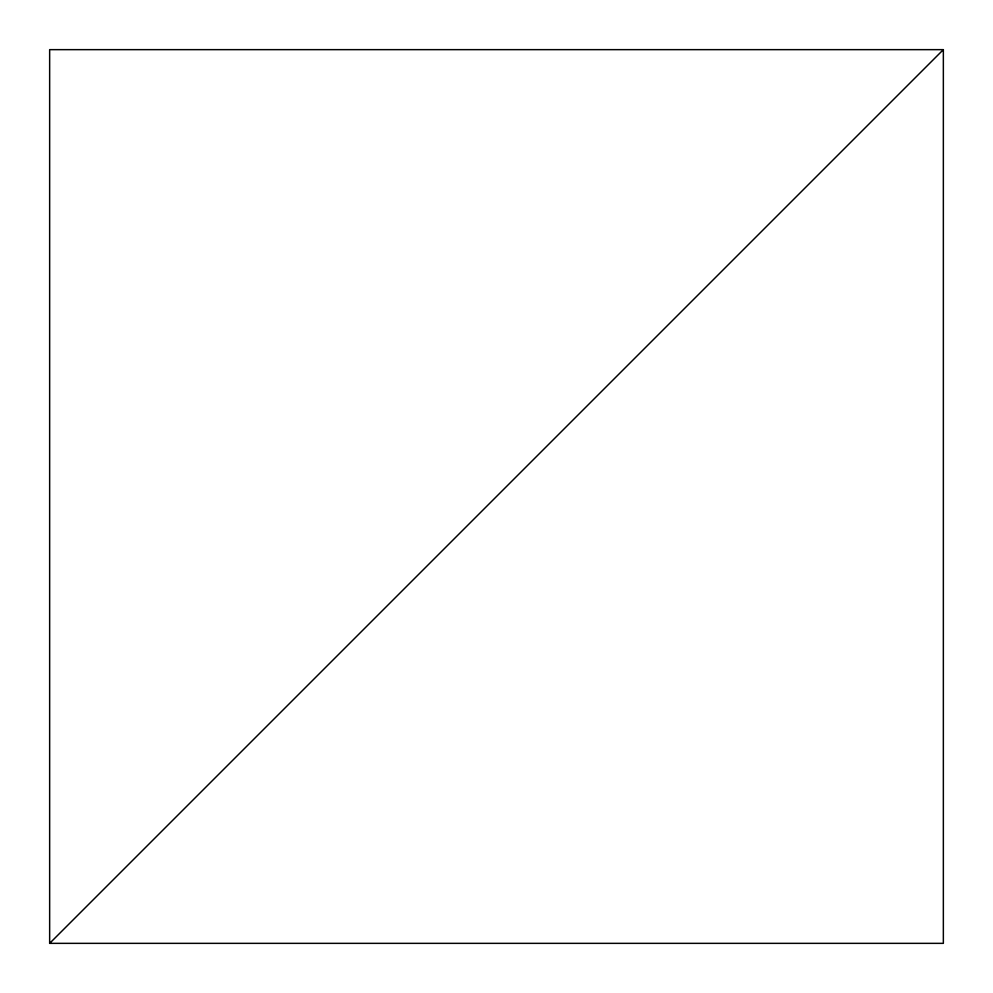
<?xml version="1.0" encoding="UTF-8"?>
<svg xmlns="http://www.w3.org/2000/svg" width="993" height="993" viewBox="0 0 993 993"><rect width="100%" height="100%" fill="white"/><g stroke="black" fill="none" stroke-linecap="round" stroke-linejoin="round"><path stroke-width="1.49" d="M49.65 943.35L943.35 49.65L49.65 49.65L49.65 943.35L943.35 943.35L943.35 49.65"/></g></svg>
